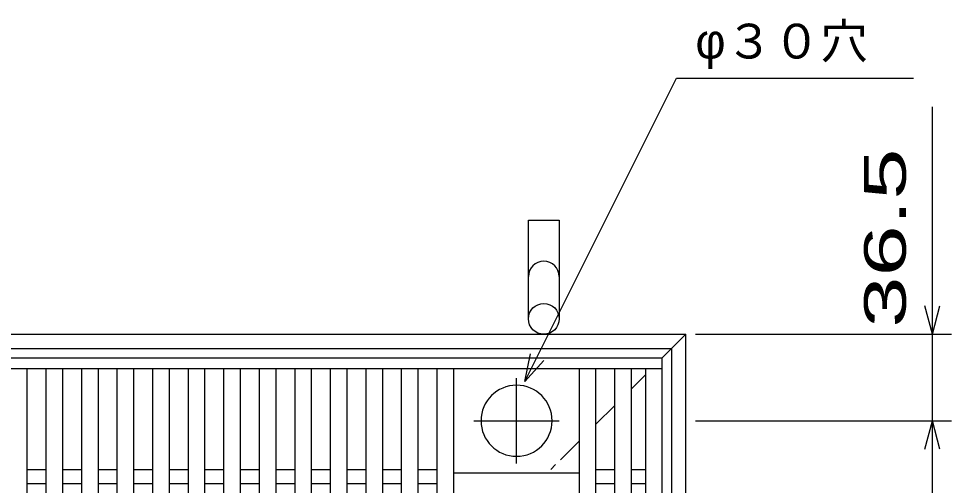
# Model space of a CAD drawing. Units: millimetres, scale not verified. Extents: x -1456 to 1385, y -1026 to 843.
# Drawn here: x -501.6 to -108, y 415.4 to 612.4 of the extents above; entities that cross this region are included whole.
import ezdxf
from ezdxf.enums import TextEntityAlignment as Align

# ---------------------------------------------------------------- set-up
doc = ezdxf.new("R2010")
doc.units = ezdxf.units.MM
doc.header["$LTSCALE"] = 8
doc.linetypes.add('CHAIN', pattern=[18.5, 12, -1.5, 3.5, -1.5])
doc.linetypes.add('DASHED', pattern=[7.5, 6, -1.5])
for name, color, linetype, lineweight in [('16', 3, 'Continuous', 25), ('19', 6, 'Continuous', 25), ('22', 4, 'Continuous', 25)]:
    doc.layers.add(name, color=color, linetype=linetype, lineweight=lineweight)
doc.styles.add('ベクトル', font='')
doc.styles.get('ベクトル').set_extended_font_data('ベクトル')

msp = doc.modelspace()

# ---------------------------------------------------------------- linework, layer by layer
at = {"layer": '16'}
for p, q in [((-670, 469.2), (-230, 469.2)), ((-230, 464.7), (-230, 469.2)), ((-670, 464.7), (-230, 464.7)), ((-505, 464.7), (-498, 464.7)), ((-498, 2.2), (-498, 464.7)), ((-490, 2.2), (-490, 464.7)), ((-490, 464.7), (-483, 464.7)), ((-483, 2.2), (-483, 464.7)), ((-475, 2.2), (-475, 464.7)), ((-475, 464.7), (-468, 464.7)), ((-468, 2.2), (-468, 464.7)), ((-460, 2.2), (-460, 464.7)), ((-460, 464.7), (-453, 464.7)), ((-453, 2.2), (-453, 464.7)), ((-445, 2.2), (-445, 464.7)), ((-445, 464.7), (-438, 464.7)), ((-438, 2.2), (-438, 464.7)), ((-430, 2.2), (-430, 464.7)), ((-430, 464.7), (-423, 464.7)), ((-423, 2.2), (-423, 464.7)), ((-415, 2.2), (-415, 464.7)), ((-415, 464.7), (-408, 464.7)), ((-408, 2.2), (-408, 464.7)), ((-400, 2.2), (-400, 464.7)), ((-400, 464.7), (-393, 464.7)), ((-393, 2.2), (-393, 464.7)), ((-385, 2.2), (-385, 464.7)), ((-385, 464.7), (-378, 464.7)), ((-378, 2.2), (-378, 464.7)), ((-370, 2.2), (-370, 464.7)), ((-370, 464.7), (-363, 464.7)), ((-363, 2.2), (-363, 464.7)), ((-355, 2.2), (-355, 464.7)), ((-355, 464.7), (-348, 464.7)), ((-348, 2.2), (-348, 464.7)), ((-340, 2.2), (-340, 464.7)), ((-340, 464.7), (-333, 464.7)), ((-333, 2.2), (-333, 464.7)), ((-325, 2.2), (-325, 464.7)), ((-325, 464.7), (-318, 464.7)), ((-318, 2.2), (-318, 464.7)), ((-265, 2.2), (-265, 464.7)), ((-265, 464.7), (-258, 464.7)), ((-258, 2.2), (-258, 464.7)), ((-250, 2.2), (-250, 464.7)), ((-250, 464.7), (-243, 464.7)), ((-243, 2.2), (-243, 464.7)), ((-237, 2.2), (-237, 464.7)), ((-237, 464.7), (-230, 464.7)), ((-230, 2.2), (-230, 464.7)), ((-498, 422.2), (-490, 422.2)), ((-483, 422.2), (-475, 422.2)), ((-468, 422.2), (-460, 422.2)), ((-453, 422.2), (-445, 422.2)), ((-438, 422.2), (-430, 422.2)), ((-423, 422.2), (-415, 422.2)), ((-408, 422.2), (-400, 422.2)), ((-393, 422.2), (-385, 422.2)), ((-378, 422.2), (-370, 422.2)), ((-363, 422.2), (-355, 422.2)), ((-348, 422.2), (-340, 422.2)), ((-333, 422.2), (-325, 422.2)), ((-258, 422.2), (-250, 422.2)), ((-243, 422.2), (-237, 422.2)), ((-318, 420.7), (-265, 420.7)), ((-498, 416.2), (-490, 416.2)), ((-483, 416.2), (-475, 416.2)), ((-468, 416.2), (-460, 416.2)), ((-453, 416.2), (-445, 416.2)), ((-438, 416.2), (-430, 416.2)), ((-423, 416.2), (-415, 416.2)), ((-408, 416.2), (-400, 416.2)), ((-393, 416.2), (-385, 416.2)), ((-378, 416.2), (-370, 416.2)), ((-363, 416.2), (-355, 416.2)), ((-348, 416.2), (-340, 416.2)), ((-333, 416.2), (-325, 416.2)), ((-258, 416.2), (-250, 416.2)), ((-243, 416.2), (-237, 416.2))]:
    msp.add_line(p, q, dxfattribs=at)
at = {"layer": '16', "linetype": 'CHAIN'}
for p, q in [((-291.5, 424.7), (-291.5, 460.7)), ((-309.5, 442.7), (-273.5, 442.7))]:
    msp.add_line(p, q, dxfattribs=at)
at = {"layer": '16'}
for start, end in [(90, 270), (270, 90)]:
    msp.add_arc((-291.5, 442.7), 15, start, end, dxfattribs=at)
at = {"layer": '19'}
for p, q in [((-286.5, 485.7), (-286.5, 527.32)), ((-286.5, 527.32), (-273.5, 527.32)), ((-273.5, 527.32), (-273.5, 485.7)), ((-1140, 479.2), (-220, 479.2)), ((-220, 2.2), (-220, 479.2)), ((-1134, 473.2), (-226, 473.2)), ((-226, 2.2), (-226, 473.2))]:
    msp.add_line(p, q, dxfattribs=at)
at = {"layer": '19', "linetype": 'DASHED'}
for p, q in [((-230, 469.2), (-220, 479.2)), ((-243, 456.2), (-237, 462.2)), ((-258, 441.2), (-250, 449.2)), ((-273, 426.2), (-265, 434.2)), ((-277, 422.2), (-275, 424.2))]:
    msp.add_line(p, q, dxfattribs=at)
at = {"layer": '19'}
msp.add_circle((-280, 485.7), 6.5, dxfattribs=at)
msp.add_arc((-280, 503.54), 6.5, 0, 180, dxfattribs=at)
at = {"layer": '22'}
for p, q in [((-288, 459.3), (-224, 587.3)), ((-224, 587.3), (-124, 587.3)), ((-116, 479.2), (-116, 575.2)), ((-116, 479.2), (-119.2, 491.2)), ((-116, 479.2), (-112.8, 491.2)), ((-216, 479.2), (-108, 479.2)), ((-116, 442.7), (-116, 479.2)), ((-288, 459.3), (-285.6, 470.98)), ((-288, 459.3), (-280, 468.1)), ((-216, 442.7), (-108, 442.7)), ((-119.2, 430.7), (-116, 442.7)), ((-112.8, 430.7), (-116, 442.7)), ((-116, -204.3), (-116, 442.7))]:
    msp.add_line(p, q, dxfattribs=at)

# ---------------------------------------------------------------- texts
at = {"layer": '22', "color": 2, "style": 'ベクトル'}
msp.add_text('φ３０穴', height=14.66, dxfattribs=at).set_placement((-216, 602.9), align=Align.MIDDLE_LEFT)
at = {"layer": '22', "color": 2, "style": 'ベクトル', "width": 1.65}
msp.add_text(' 36.5 ', height=17.6, rotation=90, dxfattribs=at).set_placement((-136, 471.2), align=Align.MIDDLE_LEFT)

doc.saveas('drawing.dxf')
